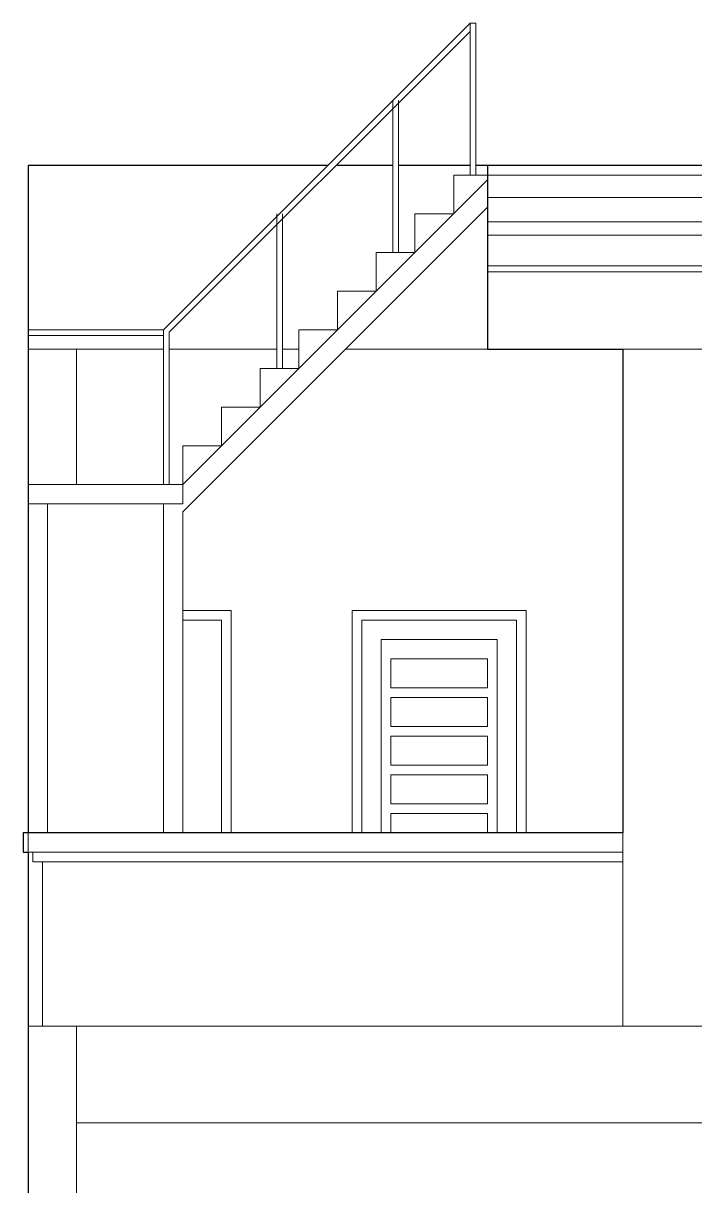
# Model space of a CAD drawing. Header units: millimetres. Extents: x -667 to -468, y -723 to -475.
# Drawn here: x -623.33 to -619.86, y -491.87 to -485.86 of the extents above; entities that cross this region are included whole.
import ezdxf

# ---------------------------------------------------------------- set-up
doc = ezdxf.new("R2010")
doc.units = ezdxf.units.MM
doc.layers.get('0').update_dxf_attribs({"lineweight": 9})
doc.layers.add('dinding', color=36, linetype='Continuous', lineweight=9)
doc.layers.add('NOTASI', color=250, linetype='Continuous', lineweight=5)

msp = doc.modelspace()

# ---------------------------------------------------------------- linework, layer by layer
at = {"lineweight": 30}
for points in [[(-621.7568, -486.5949), (-623.3068, -486.5949), (-623.3068, -490.0449), (-623.3318, -490.0449), (-623.3318, -490.1449), (-623.3068, -490.1449), (-623.3068, -496.0449)], [(-620.9318, -486.5949), (-620.9318, -487.5449), (-620.9318, -487.5449), (-620.2318, -487.5449), (-620.2318, -490.0449), (-623.3068, -490.0449)], [(-621.4217, -486.5949), (-621.7143, -486.5949)], [(-621.0217, -486.5949), (-621.3917, -486.5949)], [(-616.2696, -486.5949), (-620.9917, -486.5949)]]:
    msp.add_lwpolyline(points, dxfattribs=at)
at = {"layer": 'dinding'}
for p, q in [((-623.2318, -486.5949), (-621.7568, -486.5949)), ((-621.7143, -486.5949), (-621.4217, -486.5949)), ((-621.3917, -486.5949), (-621.0217, -486.5949)), ((-620.9917, -486.5949), (-620.9318, -486.5949)), ((-620.9318, -486.6449), (-620.9318, -486.5949)), ((-616.2696, -486.5949), (-620.9318, -486.5949)), ((-620.9318, -486.6449), (-620.9318, -486.7599)), ((-620.9318, -486.6449), (-608.2818, -486.6449)), ((-620.9318, -486.7599), (-620.9318, -486.8868)), ((-608.3783, -486.7599), (-620.9318, -486.7599)), ((-620.9318, -486.8868), (-620.9318, -486.9549)), ((-620.9318, -486.8868), (-608.4248, -486.8868)), ((-620.9318, -486.9549), (-608.4248, -486.9549)), ((-623.3068, -490.0449), (-623.3068, -487.0449)), ((-620.9318, -487.1134), (-608.5577, -487.1134)), ((-620.9318, -487.1449), (-619.4738, -487.1449)), ((-623.3068, -487.5449), (-623.0568, -487.5449)), ((-623.0568, -488.2449), (-623.0568, -487.5449)), ((-622.6068, -487.5449), (-623.0568, -487.5449)), ((-622.0217, -487.5449), (-622.5768, -487.5449)), ((-621.9068, -487.5449), (-621.9917, -487.5449)), ((-620.9818, -487.5449), (-621.6653, -487.5449)), ((-620.2318, -487.5449), (-620.9818, -487.5449)), ((-620.2318, -490.0449), (-620.2318, -487.5449)), ((-620.2318, -487.5449), (-619.4738, -487.5449)), ((-622.5068, -488.8949), (-622.2568, -488.8949)), ((-622.2568, -488.8949), (-622.2568, -490.0449)), ((-621.6318, -488.8949), (-620.7318, -488.8949)), ((-621.6318, -490.0449), (-621.6318, -488.8949)), ((-620.7318, -488.8949), (-620.7318, -490.0449)), ((-622.3068, -488.9449), (-622.5068, -488.9449)), ((-622.3068, -490.0449), (-622.3068, -488.9449)), ((-620.7818, -488.9449), (-621.5818, -488.9449)), ((-621.5818, -490.0449), (-621.5818, -488.9449)), ((-620.7818, -490.0449), (-620.7818, -488.9449)), ((-621.4818, -489.0449), (-621.4818, -490.0449)), ((-620.8818, -489.0449), (-621.4818, -489.0449)), ((-620.8818, -490.0449), (-620.8818, -489.0449)), ((-621.4318, -489.1449), (-620.9318, -489.1449)), ((-621.4318, -489.1449), (-621.4318, -489.2949)), ((-620.9318, -489.2949), (-620.9318, -489.1449)), ((-621.4318, -489.2949), (-620.9318, -489.2949)), ((-621.4318, -489.3449), (-620.9318, -489.3449)), ((-621.4318, -489.3449), (-621.4318, -489.4949)), ((-620.9318, -489.4949), (-620.9318, -489.3449)), ((-621.4318, -489.4949), (-620.9318, -489.4949)), ((-621.4318, -489.5449), (-621.4318, -489.6949)), ((-621.4318, -489.5449), (-620.9318, -489.5449)), ((-620.9318, -489.6949), (-620.9318, -489.5449)), ((-621.4318, -489.6949), (-620.9318, -489.6949)), ((-621.4318, -489.7449), (-620.9318, -489.7449)), ((-621.4318, -489.7449), (-621.4318, -489.8949)), ((-620.9318, -489.8949), (-620.9318, -489.7449)), ((-621.4318, -489.8949), (-620.9318, -489.8949)), ((-621.4318, -489.9449), (-620.9318, -489.9449)), ((-621.4318, -489.9449), (-621.4318, -490.0449)), ((-620.9318, -490.0449), (-620.9318, -489.9449)), ((-623.3318, -490.0449), (-623.3318, -490.1449)), ((-623.3318, -490.0449), (-623.3068, -490.0449)), ((-623.3068, -490.1449), (-623.3068, -490.0449)), ((-623.3068, -490.0449), (-623.0568, -490.0449)), ((-620.2318, -490.0449), (-623.0568, -490.0449)), ((-620.2318, -490.1449), (-620.2318, -490.0449)), ((-623.3318, -490.1449), (-623.3068, -490.1449)), ((-623.2818, -490.1449), (-623.3068, -490.1449)), ((-623.3068, -491.0449), (-623.3068, -490.1449)), ((-623.2818, -490.1949), (-623.2818, -490.1449)), ((-623.2818, -490.1449), (-620.2318, -490.1449)), ((-620.2318, -490.1949), (-620.2318, -490.1449)), ((-623.2318, -490.1949), (-623.2818, -490.1949)), ((-623.2318, -491.0449), (-623.2318, -490.1949)), ((-623.2318, -490.1949), (-620.2318, -490.1949)), ((-620.2318, -491.0449), (-620.2318, -490.1949)), ((-623.3068, -496.0449), (-623.3068, -491.0449)), ((-623.3068, -491.0449), (-623.2318, -491.0449)), ((-623.2318, -491.0449), (-623.0568, -491.0449)), ((-623.0568, -491.5449), (-623.0568, -491.0449)), ((-623.0568, -491.0449), (-620.2318, -491.0449)), ((-620.2318, -491.0449), (-619.3318, -491.0449)), ((-623.0568, -493.2316), (-623.0568, -491.5449)), ((-623.0568, -491.5449), (-619.3318, -491.5449))]:
    msp.add_line(p, q, dxfattribs=at)
at = {"layer": 'NOTASI'}
for p, q in [((-622.6068, -487.4449), (-621.0217, -485.8599)), ((-621.0217, -485.8599), (-620.9917, -485.8599)), ((-621.0217, -486.6449), (-621.0217, -485.8599)), ((-620.9917, -486.6449), (-620.9917, -485.8599)), ((-622.5768, -487.4574), (-621.0217, -485.9023)), ((-621.4217, -487.0449), (-621.4217, -486.2599)), ((-621.3917, -487.0449), (-621.3917, -486.2599)), ((-621.1068, -486.8449), (-621.1068, -486.6449)), ((-621.1068, -486.6449), (-620.9068, -486.6449)), ((-620.9318, -486.6699), (-622.5068, -488.2449)), ((-620.9318, -486.8114), (-622.5068, -488.3864)), ((-622.0217, -487.6449), (-622.0217, -486.8449)), ((-621.9917, -487.6449), (-621.9917, -486.8449)), ((-621.3068, -487.0449), (-621.3068, -486.8449)), ((-621.3068, -486.8449), (-621.1068, -486.8449)), ((-621.5068, -487.2449), (-621.5068, -487.0449)), ((-621.5068, -487.0449), (-621.3068, -487.0449)), ((-621.7068, -487.4449), (-621.7068, -487.2449)), ((-621.7068, -487.2449), (-621.5068, -487.2449)), ((-622.6068, -487.4449), (-623.3068, -487.4449)), ((-622.6068, -487.4749), (-623.3068, -487.4749)), ((-622.6068, -488.2449), (-622.6068, -487.4449)), ((-622.5768, -488.2449), (-622.5768, -487.4574)), ((-621.9068, -487.6449), (-621.9068, -487.4449)), ((-621.9068, -487.4449), (-621.7068, -487.4449)), ((-622.1068, -487.8449), (-622.1068, -487.6449)), ((-622.1068, -487.6449), (-621.9068, -487.6449)), ((-622.3068, -488.0449), (-622.3068, -487.8449)), ((-622.3068, -487.8449), (-622.1068, -487.8449)), ((-622.5068, -488.2449), (-622.5068, -488.0449)), ((-622.5068, -488.0449), (-622.3068, -488.0449)), ((-622.5068, -488.2449), (-623.3068, -488.2449)), ((-623.3068, -488.2449), (-623.3068, -490.0449)), ((-622.5068, -488.2449), (-622.5068, -488.3449)), ((-622.5068, -488.3449), (-623.3068, -488.3449)), ((-623.2068, -488.3449), (-623.2068, -490.0449)), ((-622.6068, -488.3449), (-622.6068, -490.0449)), ((-622.5068, -488.3864), (-622.5068, -490.0449))]:
    msp.add_line(p, q, dxfattribs=at)

doc.saveas('drawing.dxf')
